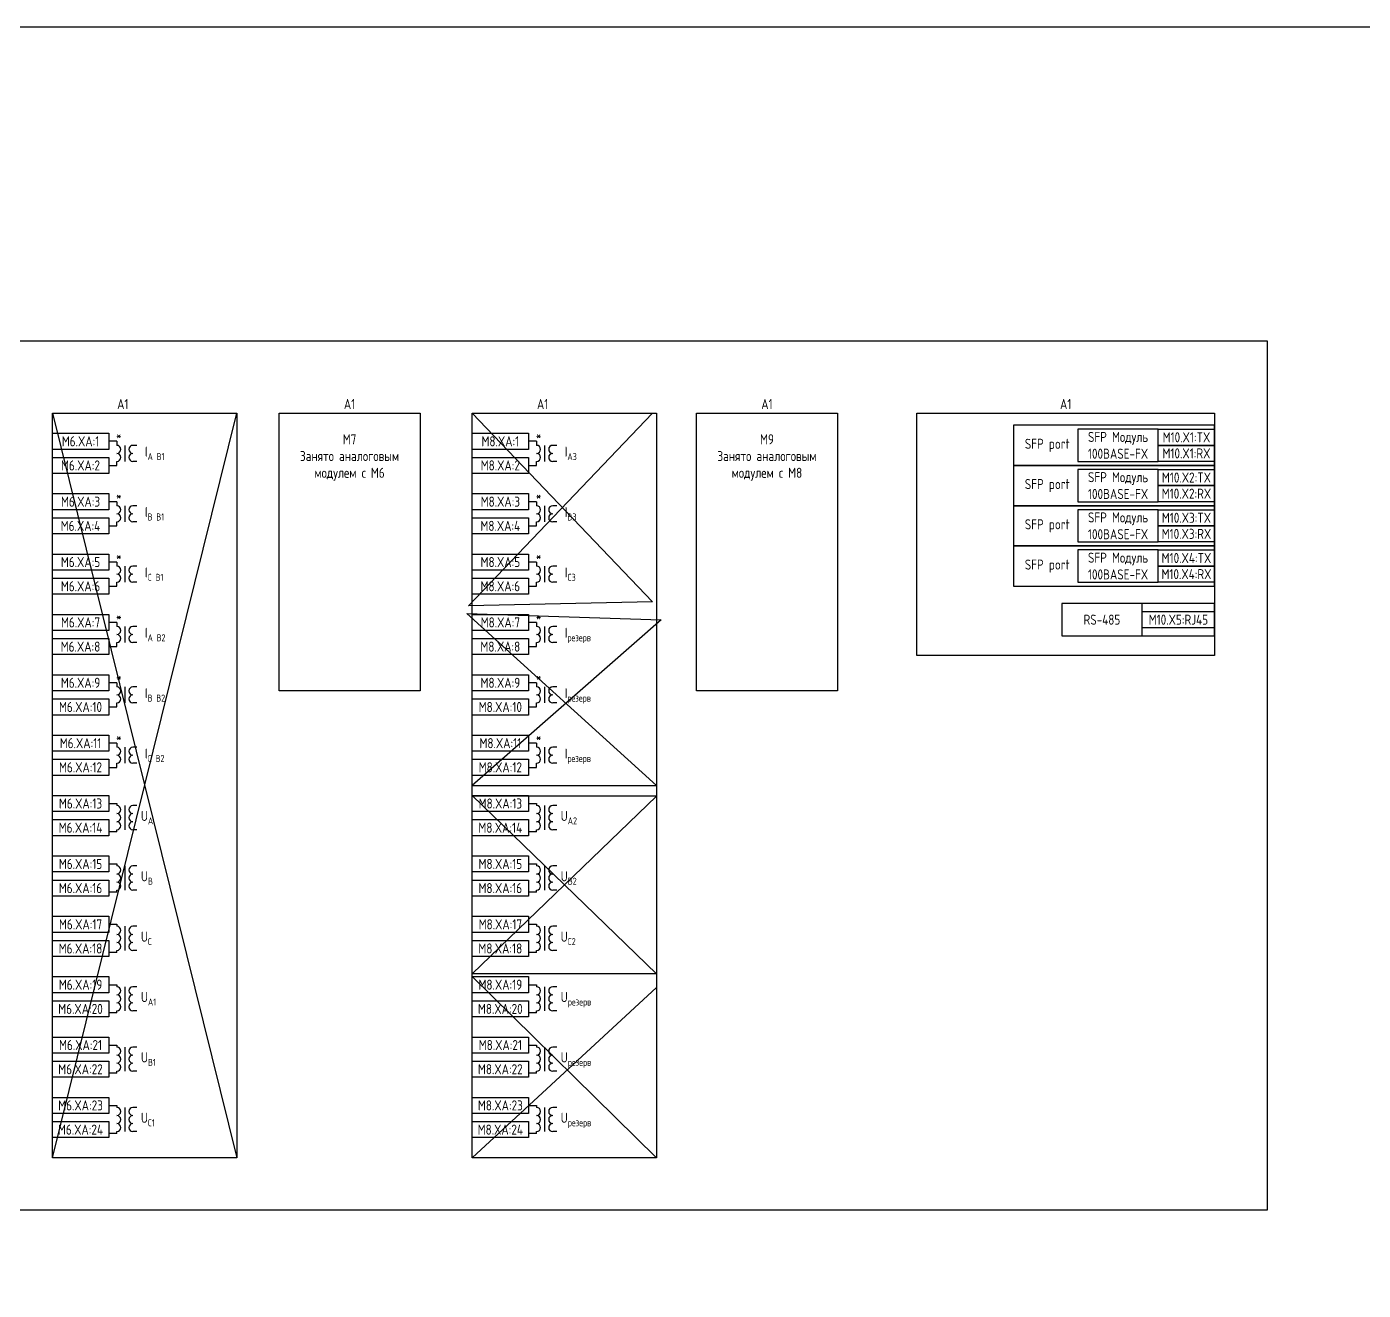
# Model space of a CAD drawing. Header units: millimetres. Extents: x -1102 to 3953, y -90 to 618.
# Drawn here: x 305.2 to 637.2, y 304.1 to 618 of the extents above; entities that cross this region are included whole.
import ezdxf

# ---------------------------------------------------------------- set-up
doc = ezdxf.new("R2010")
doc.units = ezdxf.units.MM
doc.styles.add('Gost_type_A', font='GOST_A.TTF')

msp = doc.modelspace()

# ---------------------------------------------------------------- linework, layer by layer
at = {"color": 6}
for p, q in [((311.59, 522), (357.41, 337)), ((311.59, 337), (357.41, 522)), ((414.97, 474.16), (460.65, 522)), ((415.88, 522), (460.65, 475.12)), ((460.65, 475.12), (414.97, 474.16)), ((415.88, 427), (461.7, 382.73)), ((415.88, 382.73), (461.7, 426.84)), ((461.7, 426.84), (415.88, 426.84)), ((461.7, 382.73), (415.88, 382.73)), ((357.41, 337), (311.59, 337))]:
    msp.add_line(p, q, dxfattribs=at)
for p, q in [((327.59, 515), (325.59, 515)), ((431.88, 515), (429.88, 515)), ((325.59, 509), (327.59, 509)), ((429.88, 509), (431.88, 509)), ((327.59, 500), (325.59, 500)), ((431.88, 500), (429.88, 500)), ((325.59, 494), (327.59, 494)), ((429.88, 494), (431.88, 494)), ((327.59, 485), (325.59, 485)), ((431.88, 485), (429.88, 485)), ((325.59, 479), (327.59, 479)), ((429.88, 479), (431.88, 479)), ((327.59, 470), (325.59, 470)), ((431.88, 470), (429.88, 470)), ((325.59, 464), (327.59, 464)), ((429.88, 464), (431.88, 464)), ((327.59, 455), (325.59, 455)), ((431.88, 455), (429.88, 455)), ((325.59, 449), (327.59, 449)), ((429.88, 449), (431.88, 449)), ((327.59, 440), (325.59, 440)), ((431.88, 440), (429.88, 440)), ((325.59, 434), (327.59, 434)), ((429.88, 434), (431.88, 434))]:
    msp.add_line(p, q)
at = {"ltscale": 4}
for p, q in [((327.59, 515), (327.59, 514)), ((431.88, 515), (431.88, 514)), ((327.59, 514.5), (327.59, 514)), ((329.59, 514), (329.59, 510)), ((329.59, 514), (329.59, 510)), ((332.59, 514), (331.59, 514)), ((332.59, 514), (331.59, 514)), ((431.88, 514.5), (431.88, 514)), ((433.88, 514), (433.88, 510)), ((433.88, 514), (433.88, 510)), ((436.88, 514), (435.88, 514)), ((436.88, 514), (435.88, 514)), ((327.59, 509), (327.59, 510)), ((332.59, 510), (331.59, 510)), ((332.59, 510), (331.59, 510)), ((431.88, 509), (431.88, 510)), ((436.88, 510), (435.88, 510)), ((436.88, 510), (435.88, 510)), ((327.59, 500), (327.59, 499)), ((327.59, 499.5), (327.59, 499)), ((329.59, 499), (329.59, 495)), ((329.59, 499), (329.59, 495)), ((332.59, 499), (331.59, 499)), ((332.59, 499), (331.59, 499)), ((431.88, 500), (431.88, 499)), ((431.88, 499.5), (431.88, 499)), ((433.88, 499), (433.88, 495)), ((433.88, 499), (433.88, 495)), ((436.88, 499), (435.88, 499)), ((436.88, 499), (435.88, 499)), ((327.59, 494), (327.59, 495)), ((332.59, 495), (331.59, 495)), ((332.59, 495), (331.59, 495)), ((431.88, 494), (431.88, 495)), ((436.88, 495), (435.88, 495)), ((436.88, 495), (435.88, 495)), ((327.59, 485), (327.59, 484)), ((431.88, 485), (431.88, 484)), ((327.59, 484.5), (327.59, 484)), ((329.59, 484), (329.59, 480)), ((329.59, 484), (329.59, 480)), ((332.59, 484), (331.59, 484)), ((332.59, 484), (331.59, 484)), ((431.88, 484.5), (431.88, 484)), ((433.88, 484), (433.88, 480)), ((433.88, 484), (433.88, 480)), ((436.88, 484), (435.88, 484)), ((436.88, 484), (435.88, 484)), ((327.59, 479), (327.59, 480)), ((332.59, 480), (331.59, 480)), ((332.59, 480), (331.59, 480)), ((431.88, 479), (431.88, 480)), ((436.88, 480), (435.88, 480)), ((436.88, 480), (435.88, 480)), ((327.59, 470), (327.59, 469)), ((327.59, 469.5), (327.59, 469)), ((329.59, 469), (329.59, 465)), ((329.59, 469), (329.59, 465)), ((332.59, 469), (331.59, 469)), ((332.59, 469), (331.59, 469)), ((431.88, 470), (431.88, 469)), ((431.88, 469.5), (431.88, 469)), ((433.88, 469), (433.88, 465)), ((433.88, 469), (433.88, 465)), ((436.88, 469), (435.88, 469)), ((436.88, 469), (435.88, 469)), ((327.59, 464), (327.59, 465)), ((332.59, 465), (331.59, 465)), ((332.59, 465), (331.59, 465)), ((431.88, 464), (431.88, 465)), ((436.88, 465), (435.88, 465)), ((436.88, 465), (435.88, 465)), ((327.59, 455), (327.59, 454)), ((431.88, 455), (431.88, 454)), ((327.59, 454.5), (327.59, 454)), ((329.59, 454), (329.59, 450)), ((329.59, 454), (329.59, 450)), ((332.59, 454), (331.59, 454)), ((332.59, 454), (331.59, 454)), ((431.88, 454.5), (431.88, 454)), ((433.88, 454), (433.88, 450)), ((433.88, 454), (433.88, 450)), ((436.88, 454), (435.88, 454)), ((436.88, 454), (435.88, 454)), ((327.59, 449), (327.59, 450)), ((332.59, 450), (331.59, 450)), ((332.59, 450), (331.59, 450)), ((431.88, 449), (431.88, 450)), ((436.88, 450), (435.88, 450)), ((436.88, 450), (435.88, 450)), ((327.59, 440), (327.59, 439)), ((327.59, 439.5), (327.59, 439)), ((329.59, 439), (329.59, 435)), ((329.59, 439), (329.59, 435)), ((332.59, 439), (331.59, 439)), ((332.59, 439), (331.59, 439)), ((431.88, 440), (431.88, 439)), ((431.88, 439.5), (431.88, 439)), ((433.88, 439), (433.88, 435)), ((433.88, 439), (433.88, 435)), ((436.88, 439), (435.88, 439)), ((436.88, 439), (435.88, 439)), ((327.59, 434), (327.59, 435)), ((332.59, 435), (331.59, 435)), ((332.59, 435), (331.59, 435)), ((431.88, 434), (431.88, 435)), ((436.88, 435), (435.88, 435)), ((436.88, 435), (435.88, 435)), ((325.59, 425), (327.59, 425)), ((327.59, 425), (327.59, 424.5)), ((327.59, 425), (327.59, 424.5)), ((429.88, 425), (431.88, 425)), ((431.88, 425), (431.88, 424.5)), ((431.88, 425), (431.88, 424.5)), ((329.59, 424.5), (329.59, 420.5)), ((329.59, 422.5), (329.59, 418.5)), ((332.59, 424.5), (331.59, 424.5)), ((433.88, 424.5), (433.88, 420.5)), ((433.88, 422.5), (433.88, 418.5)), ((436.88, 424.5), (435.88, 424.5)), ((327.59, 418), (327.59, 418.5)), ((332.59, 418.5), (331.59, 418.5)), ((431.88, 418), (431.88, 418.5)), ((436.88, 418.5), (435.88, 418.5)), ((327.59, 418), (325.59, 418)), ((431.88, 418), (429.88, 418)), ((325.59, 410), (327.59, 410)), ((327.59, 410), (327.59, 409.5)), ((327.59, 410), (327.59, 409.5)), ((329.59, 409.5), (329.59, 405.5)), ((332.59, 409.5), (331.59, 409.5)), ((429.88, 410), (431.88, 410)), ((431.88, 410), (431.88, 409.5)), ((431.88, 410), (431.88, 409.5)), ((433.88, 409.5), (433.88, 405.5)), ((436.88, 409.5), (435.88, 409.5)), ((329.59, 407.5), (329.59, 403.5)), ((433.88, 407.5), (433.88, 403.5)), ((327.59, 403), (325.59, 403)), ((327.59, 403), (327.59, 403.5)), ((332.59, 403.5), (331.59, 403.5)), ((431.88, 403), (429.88, 403)), ((431.88, 403), (431.88, 403.5)), ((436.88, 403.5), (435.88, 403.5)), ((325.59, 395), (327.59, 395)), ((327.59, 395), (327.59, 394.5)), ((327.59, 395), (327.59, 394.5)), ((329.59, 394.5), (329.59, 390.5)), ((329.59, 392.5), (329.59, 388.5)), ((332.59, 394.5), (331.59, 394.5)), ((429.88, 395), (431.88, 395)), ((431.88, 395), (431.88, 394.5)), ((431.88, 395), (431.88, 394.5)), ((433.88, 394.5), (433.88, 390.5)), ((433.88, 392.5), (433.88, 388.5)), ((436.88, 394.5), (435.88, 394.5)), ((327.59, 388), (327.59, 388.5)), ((332.59, 388.5), (331.59, 388.5)), ((431.88, 388), (431.88, 388.5)), ((436.88, 388.5), (435.88, 388.5)), ((327.59, 388), (325.59, 388)), ((431.88, 388), (429.88, 388)), ((325.59, 380), (327.59, 380)), ((327.59, 380), (327.59, 379.5)), ((327.59, 380), (327.59, 379.5)), ((329.59, 379.5), (329.59, 375.5)), ((332.59, 379.5), (331.59, 379.5)), ((429.88, 380), (431.88, 380)), ((431.88, 380), (431.88, 379.5)), ((431.88, 380), (431.88, 379.5)), ((433.88, 379.5), (433.88, 375.5)), ((436.88, 379.5), (435.88, 379.5)), ((329.59, 377.5), (329.59, 373.5)), ((433.88, 377.5), (433.88, 373.5)), ((327.59, 373), (325.59, 373)), ((327.59, 373), (327.59, 373.5)), ((332.59, 373.5), (331.59, 373.5)), ((431.88, 373), (429.88, 373)), ((431.88, 373), (431.88, 373.5)), ((436.88, 373.5), (435.88, 373.5)), ((325.59, 365), (327.59, 365)), ((327.59, 365), (327.59, 364.5)), ((327.59, 365), (327.59, 364.5)), ((329.59, 364.5), (329.59, 360.5)), ((329.59, 362.5), (329.59, 358.5)), ((332.59, 364.5), (331.59, 364.5)), ((429.88, 365), (431.88, 365)), ((431.88, 365), (431.88, 364.5)), ((431.88, 365), (431.88, 364.5)), ((433.88, 364.5), (433.88, 360.5)), ((433.88, 362.5), (433.88, 358.5)), ((436.88, 364.5), (435.88, 364.5)), ((327.59, 358), (325.59, 358)), ((327.59, 358), (327.59, 358.5)), ((332.59, 358.5), (331.59, 358.5)), ((431.88, 358), (429.88, 358)), ((431.88, 358), (431.88, 358.5)), ((436.88, 358.5), (435.88, 358.5)), ((325.59, 350), (327.59, 350)), ((327.59, 350), (327.59, 349.5)), ((327.59, 350), (327.59, 349.5)), ((329.59, 349.5), (329.59, 345.5)), ((332.59, 349.5), (331.59, 349.5)), ((429.88, 350), (431.88, 350)), ((431.88, 350), (431.88, 349.5)), ((431.88, 350), (431.88, 349.5)), ((433.88, 349.5), (433.88, 345.5)), ((436.88, 349.5), (435.88, 349.5)), ((329.59, 347.5), (329.59, 343.5)), ((433.88, 347.5), (433.88, 343.5)), ((327.59, 343), (325.59, 343)), ((327.59, 343), (327.59, 343.5)), ((332.59, 343.5), (331.59, 343.5)), ((431.88, 343), (429.88, 343)), ((431.88, 343), (431.88, 343.5)), ((436.88, 343.5), (435.88, 343.5))]:
    msp.add_line(p, q, dxfattribs=at)
at = {"color": 3}
for p, q in [((461.7, 429.5), (414.56, 472.26)), ((414.56, 472.26), (462.84, 470.62)), ((462.84, 470.62), (415.88, 429.5)), ((415.88, 429.5), (461.7, 429.5)), ((415.88, 382), (461.7, 337)), ((415.88, 337), (461.7, 379.33)), ((461.7, 337), (415.88, 337))]:
    msp.add_line(p, q, dxfattribs=at)
for points in [[(-1102, 618), (3953, 618), (3953, -90), (-1102, -90)], [(0, 540), (613.38, 540), (613.38, 324), (0, 324)], [(311.59, 522), (357.41, 522), (357.41, 337), (311.59, 337)], [(367.92, 522), (402.92, 522), (402.92, 453), (367.92, 453)], [(415.88, 522), (461.7, 522), (461.7, 337), (415.88, 337)], [(471.61, 522), (506.61, 522), (506.61, 453), (471.61, 453)], [(526.32, 522), (600.32, 522), (600.32, 461.82), (526.32, 461.82)], [(600.32, 519), (550.32, 519), (550.32, 509), (600.32, 509)], [(586.32, 518), (600.32, 518), (600.32, 514), (586.32, 514)], [(311.59, 517), (325.59, 517), (325.59, 513), (311.59, 513)], [(415.88, 517), (429.88, 517), (429.88, 513), (415.88, 513)], [(586.32, 514), (600.32, 514), (600.32, 510), (586.32, 510)], [(311.59, 511), (325.59, 511), (325.59, 507), (311.59, 507)], [(415.88, 511), (429.88, 511), (429.88, 507), (415.88, 507)], [(600.32, 509), (550.32, 509), (550.32, 499), (600.32, 499)], [(586.32, 508), (600.32, 508), (600.32, 504), (586.32, 504)], [(311.59, 502), (325.59, 502), (325.59, 498), (311.59, 498)], [(415.88, 502), (429.88, 502), (429.88, 498), (415.88, 498)], [(586.32, 504), (600.32, 504), (600.32, 500), (586.32, 500)], [(600.32, 499), (550.32, 499), (550.32, 489), (600.32, 489)], [(311.59, 496), (325.59, 496), (325.59, 492), (311.59, 492)], [(415.88, 496), (429.88, 496), (429.88, 492), (415.88, 492)], [(586.32, 498), (600.32, 498), (600.32, 494), (586.32, 494)], [(586.32, 494), (600.32, 494), (600.32, 490), (586.32, 490)], [(600.32, 489), (550.32, 489), (550.32, 479), (600.32, 479)], [(311.59, 487), (325.59, 487), (325.59, 483), (311.59, 483)], [(415.88, 487), (429.88, 487), (429.88, 483), (415.88, 483)], [(586.32, 488), (600.32, 488), (600.32, 484), (586.32, 484)], [(586.32, 484), (600.32, 484), (600.32, 480), (586.32, 480)], [(311.59, 481), (325.59, 481), (325.59, 477), (311.59, 477)], [(415.88, 481), (429.88, 481), (429.88, 477), (415.88, 477)], [(311.59, 472), (325.59, 472), (325.59, 468), (311.59, 468)], [(415.88, 472), (429.88, 472), (429.88, 468), (415.88, 468)], [(582.32, 472.69), (600.32, 472.69), (600.32, 468.69), (582.32, 468.69)], [(311.59, 466), (325.59, 466), (325.59, 462), (311.59, 462)], [(415.88, 466), (429.88, 466), (429.88, 462), (415.88, 462)], [(311.59, 457), (325.59, 457), (325.59, 453), (311.59, 453)], [(415.88, 457), (429.88, 457), (429.88, 453), (415.88, 453)], [(311.59, 451), (325.59, 451), (325.59, 447), (311.59, 447)], [(415.88, 451), (429.88, 451), (429.88, 447), (415.88, 447)], [(311.59, 442), (325.59, 442), (325.59, 438), (311.59, 438)], [(415.88, 442), (429.88, 442), (429.88, 438), (415.88, 438)], [(311.59, 436), (325.59, 436), (325.59, 432), (311.59, 432)], [(415.88, 436), (429.88, 436), (429.88, 432), (415.88, 432)], [(311.59, 427), (325.59, 427), (325.59, 423), (311.59, 423)], [(415.88, 427), (429.88, 427), (429.88, 423), (415.88, 423)], [(311.59, 421), (325.59, 421), (325.59, 417), (311.59, 417)], [(415.88, 421), (429.88, 421), (429.88, 417), (415.88, 417)], [(311.59, 412), (325.59, 412), (325.59, 408), (311.59, 408)], [(415.88, 412), (429.88, 412), (429.88, 408), (415.88, 408)], [(311.59, 406), (325.59, 406), (325.59, 402), (311.59, 402)], [(415.88, 406), (429.88, 406), (429.88, 402), (415.88, 402)], [(311.59, 397), (325.59, 397), (325.59, 393), (311.59, 393)], [(415.88, 397), (429.88, 397), (429.88, 393), (415.88, 393)], [(311.59, 391), (325.59, 391), (325.59, 387), (311.59, 387)], [(415.88, 391), (429.88, 391), (429.88, 387), (415.88, 387)], [(311.59, 382), (325.59, 382), (325.59, 378), (311.59, 378)], [(415.88, 382), (429.88, 382), (429.88, 378), (415.88, 378)], [(311.59, 376), (325.59, 376), (325.59, 372), (311.59, 372)], [(415.88, 376), (429.88, 376), (429.88, 372), (415.88, 372)], [(311.59, 367), (325.59, 367), (325.59, 363), (311.59, 363)], [(415.88, 367), (429.88, 367), (429.88, 363), (415.88, 363)], [(311.59, 361), (325.59, 361), (325.59, 357), (311.59, 357)], [(415.88, 361), (429.88, 361), (429.88, 357), (415.88, 357)], [(311.59, 352), (325.59, 352), (325.59, 348), (311.59, 348)], [(415.88, 352), (429.88, 352), (429.88, 348), (415.88, 348)], [(311.59, 346), (325.59, 346), (325.59, 342), (311.59, 342)], [(415.88, 346), (429.88, 346), (429.88, 342), (415.88, 342)]]:
    msp.add_lwpolyline(points, close=True)
at = {"linetype": 'Continuous', "lineweight": 25, "ltscale": 4}
for points in [[(566.32, 510), (586.32, 510), (586.32, 518), (566.32, 518)], [(566.32, 500), (586.32, 500), (586.32, 508), (566.32, 508)], [(566.32, 490), (586.32, 490), (586.32, 498), (566.32, 498)], [(566.32, 480), (586.32, 480), (586.32, 488), (566.32, 488)]]:
    msp.add_lwpolyline(points, close=True, dxfattribs=at)
at = {"ltscale": 4}
for points in [[(562.32, 466.69), (600.32, 466.69), (600.32, 474.69), (562.32, 474.69)], [(562.32, 466.69), (582.32, 466.69), (582.32, 474.69), (562.32, 474.69)]]:
    msp.add_lwpolyline(points, close=True, dxfattribs=at)
for centre, start, end in [((327.59, 513), 270, 90), ((327.59, 513), 270, 90), ((327.59, 511), 270, 90), ((327.59, 511), 270, 90), ((331.59, 513), 90, 270), ((331.59, 513), 90, 270), ((331.59, 511), 90, 270), ((331.59, 511), 90, 270), ((431.88, 513), 270, 90), ((431.88, 513), 270, 90), ((431.88, 511), 270, 90), ((431.88, 511), 270, 90), ((435.88, 513), 90, 270), ((435.88, 513), 90, 270), ((435.88, 511), 90, 270), ((435.88, 511), 90, 270), ((327.59, 498), 270, 90), ((327.59, 498), 270, 90), ((331.59, 498), 90, 270), ((331.59, 498), 90, 270), ((431.88, 498), 270, 90), ((431.88, 498), 270, 90), ((435.88, 498), 90, 270), ((435.88, 498), 90, 270), ((327.59, 496), 270, 90), ((327.59, 496), 270, 90), ((331.59, 496), 90, 270), ((331.59, 496), 90, 270), ((431.88, 496), 270, 90), ((431.88, 496), 270, 90), ((435.88, 496), 90, 270), ((435.88, 496), 90, 270), ((327.59, 483), 270, 90), ((327.59, 483), 270, 90), ((327.59, 481), 270, 90), ((327.59, 481), 270, 90), ((331.59, 483), 90, 270), ((331.59, 483), 90, 270), ((331.59, 481), 90, 270), ((331.59, 481), 90, 270), ((431.88, 483), 270, 90), ((431.88, 483), 270, 90), ((431.88, 481), 270, 90), ((431.88, 481), 270, 90), ((435.88, 483), 90, 270), ((435.88, 483), 90, 270), ((435.88, 481), 90, 270), ((435.88, 481), 90, 270), ((327.59, 468), 270, 90), ((327.59, 468), 270, 90), ((331.59, 468), 90, 270), ((331.59, 468), 90, 270), ((431.88, 468), 270, 90), ((431.88, 468), 270, 90), ((435.88, 468), 90, 270), ((435.88, 468), 90, 270), ((327.59, 466), 270, 90), ((327.59, 466), 270, 90), ((331.59, 466), 90, 270), ((331.59, 466), 90, 270), ((431.88, 466), 270, 90), ((431.88, 466), 270, 90), ((435.88, 466), 90, 270), ((435.88, 466), 90, 270), ((327.59, 453), 270, 90), ((327.59, 453), 270, 90), ((327.59, 451), 270, 90), ((327.59, 451), 270, 90), ((331.59, 453), 90, 270), ((331.59, 453), 90, 270), ((331.59, 451), 90, 270), ((331.59, 451), 90, 270), ((431.88, 453), 270, 90), ((431.88, 453), 270, 90), ((431.88, 451), 270, 90), ((431.88, 451), 270, 90), ((435.88, 453), 90, 270), ((435.88, 453), 90, 270), ((435.88, 451), 90, 270), ((435.88, 451), 90, 270), ((327.59, 438), 270, 90), ((327.59, 438), 270, 90), ((331.59, 438), 90, 270), ((331.59, 438), 90, 270), ((431.88, 438), 270, 90), ((431.88, 438), 270, 90), ((435.88, 438), 90, 270), ((435.88, 438), 90, 270), ((327.59, 436), 270, 90), ((327.59, 436), 270, 90), ((331.59, 436), 90, 270), ((331.59, 436), 90, 270), ((431.88, 436), 270, 90), ((431.88, 436), 270, 90), ((435.88, 436), 90, 270), ((435.88, 436), 90, 270), ((327.59, 423.5), 270, 90), ((327.59, 421.5), 270, 90), ((331.59, 423.5), 90, 270), ((331.59, 423.5), 90, 270), ((331.59, 421.5), 90, 270), ((331.59, 421.5), 90, 270), ((431.88, 423.5), 270, 90), ((431.88, 421.5), 270, 90), ((435.88, 423.5), 90, 270), ((435.88, 423.5), 90, 270), ((435.88, 421.5), 90, 270), ((435.88, 421.5), 90, 270), ((327.59, 419.5), 270, 90), ((331.59, 419.5), 90, 270), ((431.88, 419.5), 270, 90), ((435.88, 419.5), 90, 270), ((327.59, 408.5), 270, 90), ((331.59, 408.5), 90, 270), ((331.59, 408.5), 90, 270), ((431.88, 408.5), 270, 90), ((435.88, 408.5), 90, 270), ((435.88, 408.5), 90, 270), ((327.59, 406.5), 270, 90), ((327.59, 404.5), 270, 90), ((331.59, 406.5), 90, 270), ((331.59, 406.5), 90, 270), ((331.59, 404.5), 90, 270), ((431.88, 406.5), 270, 90), ((431.88, 404.5), 270, 90), ((435.88, 406.5), 90, 270), ((435.88, 406.5), 90, 270), ((435.88, 404.5), 90, 270), ((327.59, 393.5), 270, 90), ((327.59, 391.5), 270, 90), ((331.59, 393.5), 90, 270), ((331.59, 393.5), 90, 270), ((331.59, 391.5), 90, 270), ((331.59, 391.5), 90, 270), ((431.88, 393.5), 270, 90), ((431.88, 391.5), 270, 90), ((435.88, 393.5), 90, 270), ((435.88, 393.5), 90, 270), ((435.88, 391.5), 90, 270), ((435.88, 391.5), 90, 270), ((327.59, 389.5), 270, 90), ((331.59, 389.5), 90, 270), ((431.88, 389.5), 270, 90), ((435.88, 389.5), 90, 270), ((327.59, 378.5), 270, 90), ((331.59, 378.5), 90, 270), ((331.59, 378.5), 90, 270), ((431.88, 378.5), 270, 90), ((435.88, 378.5), 90, 270), ((435.88, 378.5), 90, 270), ((327.59, 376.5), 270, 90), ((327.59, 374.5), 270, 90), ((331.59, 376.5), 90, 270), ((331.59, 376.5), 90, 270), ((331.59, 374.5), 90, 270), ((431.88, 376.5), 270, 90), ((431.88, 374.5), 270, 90), ((435.88, 376.5), 90, 270), ((435.88, 376.5), 90, 270), ((435.88, 374.5), 90, 270), ((327.59, 363.5), 270, 90), ((327.59, 361.5), 270, 90), ((331.59, 363.5), 90, 270), ((331.59, 363.5), 90, 270), ((331.59, 361.5), 90, 270), ((331.59, 361.5), 90, 270), ((431.88, 363.5), 270, 90), ((431.88, 361.5), 270, 90), ((435.88, 363.5), 90, 270), ((435.88, 363.5), 90, 270), ((435.88, 361.5), 90, 270), ((435.88, 361.5), 90, 270), ((327.59, 359.5), 270, 90), ((331.59, 359.5), 90, 270), ((431.88, 359.5), 270, 90), ((435.88, 359.5), 90, 270), ((327.59, 348.5), 270, 90), ((331.59, 348.5), 90, 270), ((331.59, 348.5), 90, 270), ((431.88, 348.5), 270, 90), ((435.88, 348.5), 90, 270), ((435.88, 348.5), 90, 270), ((327.59, 346.5), 270, 90), ((327.59, 344.5), 270, 90), ((331.59, 346.5), 90, 270), ((331.59, 346.5), 90, 270), ((331.59, 344.5), 90, 270), ((431.88, 346.5), 270, 90), ((431.88, 344.5), 270, 90), ((435.88, 346.5), 90, 270), ((435.88, 346.5), 90, 270), ((435.88, 344.5), 90, 270)]:
    msp.add_arc(centre, 1, start, end, dxfattribs=at)

# ---------------------------------------------------------------- texts
at = {"char_height": 2.5, "attachment_point": 8, "line_spacing_factor": 0.9, "style": 'Gost_type_A'}
for insert, width in [((329.09, 523), 35), ((385.42, 523), 35), ((433.38, 523), 35), ((489.11, 523), 35), ((563.32, 523), 74.0002)]:
    msp.add_mtext('A1', dxfattribs=dict(at, insert=insert, width=width))
at = {"char_height": 2.5, "style": 'Gost_type_A'}
for s, insert, width, attachment_point in [('M6.XA:1', (318.59, 515), 14, 5), ('*', (328.09, 516.5), 3, 5), ('M7\\PЗанято аналоговым модулем с М6', (385.42, 511), 35, 5), ('M8.XA:1', (422.88, 515), 14, 5), ('*', (432.38, 516.5), 3, 5), ('M9\\PЗанято аналоговым модулем с М8', (489.11, 511), 35, 5), ('SFP port', (564.32, 514), 20, 6), ('SFP Mодуль 100BASE-FX', (576.32, 514), 19.9998, 5), ('M10.X1:TX', (593.32, 516), 14, 5), ('\\A1;I{\\H0.7x;\\S^ A В1;}', (334.59, 512), 8, 4), ('\\A1;I{\\H0.7x;\\S^ A3;}', (438.88, 512), 8, 4), ('M10.X1:RX', (593.32, 512), 14, 5), ('M6.XA:2', (318.58, 509), 14.018, 5), ('M8.XA:2', (422.87, 509), 14.018, 5), ('SFP port', (564.32, 504), 20, 6), ('SFP Mодуль 100BASE-FX', (576.32, 504), 19.9998, 5), ('M10.X2:TX', (593.32, 506), 14, 5), ('*', (328.09, 501.5), 3, 5), ('*', (432.38, 501.5), 3, 5), ('M10.X2:RX', (593.32, 502), 14, 5), ('M6.XA:3', (318.59, 500), 14, 5), ('\\A1;I{\\H0.7x;\\S^ В В1;}', (334.59, 497), 8, 4), ('M8.XA:3', (422.88, 500), 14, 5), ('\\A1;I{\\H0.7x;\\S^ B3;}', (438.88, 497), 8, 4), ('M6.XA:4', (318.58, 493.99), 14.018, 5), ('M8.XA:4', (422.87, 493.99), 14.018, 5), ('SFP port', (564.32, 494), 20, 6), ('SFP Mодуль 100BASE-FX', (576.32, 494), 19.9998, 5), ('M10.X3:TX', (593.32, 496), 14, 5), ('M10.X3:RX', (593.32, 492), 14, 5), ('M6.XA:5', (318.59, 485), 14, 5), ('*', (328.09, 486.5), 3, 5), ('M8.XA:5', (422.88, 485), 14, 5), ('*', (432.38, 486.5), 3, 5), ('SFP port', (564.32, 484), 20, 6), ('SFP Mодуль 100BASE-FX', (576.32, 484), 19.9998, 5), ('M10.X4:TX', (593.32, 486), 14, 5), ('\\A1;I{\\H0.7x;\\S^ C В1;}', (334.59, 482), 8, 4), ('\\A1;I{\\H0.7x;\\S^ C3;}', (438.88, 482), 8, 4), ('M10.X4:RX', (593.32, 482), 14, 5), ('M6.XA:6', (318.58, 478.99), 14.018, 5), ('M8.XA:6', (422.87, 478.99), 14.018, 5), ('*', (328.09, 471.5), 3, 5), ('*', (432.38, 471.5), 3, 5), ('RS-485', (572.32, 470.69), 19.9998, 5), ('M10.X5:RJ45', (591.32, 470.69), 18.0002, 5), ('M6.XA:7', (318.59, 470), 14, 5), ('\\A1;I{\\H0.7x;\\S^ A В2;}', (334.59, 467), 8, 4), ('M8.XA:7', (422.88, 470), 14, 5), ('\\A1;I{\\H0.7x;\\S^ резерв;}', (438.88, 467), 8, 4), ('M6.XA:8', (318.58, 463.99), 14.018, 5), ('M8.XA:8', (422.87, 463.99), 14.018, 5), ('M6.XA:9', (318.59, 455), 14, 5), ('*', (328.09, 456.5), 3, 5), ('M8.XA:9', (422.88, 455), 14, 5), ('*', (432.38, 456.5), 3, 5), ('\\A1;I{\\H0.7x;\\S^ В В2;}', (334.59, 452), 8, 4), ('\\A1;I{\\H0.7x;\\S^ резерв;}', (438.88, 452), 8, 4), ('M6.XA:10', (318.58, 448.99), 14.018, 5), ('M8.XA:10', (422.87, 448.99), 14.018, 5), ('*', (328.09, 441.5), 3, 5), ('*', (432.38, 441.5), 3, 5), ('M6.XA:11', (318.59, 440), 14, 5), ('\\A1;I{\\H0.7x;\\S^ C В2;}', (334.59, 437), 8, 4), ('M8.XA:11', (422.88, 440), 14, 5), ('\\A1;I{\\H0.7x;\\S^ резерв;}', (438.88, 437), 8, 4), ('M6.XA:12', (318.58, 434), 14.018, 5), ('M8.XA:12', (422.87, 434), 14.018, 5), ('M6.XA:13', (318.59, 425.01), 14, 5), ('M8.XA:13', (422.88, 425.01), 14, 5), ('\\A1;U{\\H0.7x;\\S^ А;}', (333.59, 421.5), 12, 4), ('\\A1;U{\\H0.7x;\\S^ А2;}', (437.88, 421.5), 12, 4), ('M6.XA:14', (318.58, 419), 14.018, 5), ('M8.XA:14', (422.87, 419), 14.018, 5), ('M6.XA:15', (318.59, 410), 14, 5), ('M8.XA:15', (422.88, 410), 14, 5), ('M6.XA:16', (318.58, 403.99), 14.018, 5), ('\\A1;U{\\H0.7x;\\S^ В;}', (333.59, 406.5), 12, 4), ('M8.XA:16', (422.87, 403.99), 14.018, 5), ('\\A1;U{\\H0.7x;\\S^ В2;}', (437.88, 406.5), 12, 4), ('M6.XA:17', (318.59, 395), 14, 5), ('M8.XA:17', (422.88, 395), 14, 5), ('\\A1;U{\\H0.7x;\\S^ С;}', (333.59, 391.5), 12, 4), ('\\A1;U{\\H0.7x;\\S^ С2;}', (437.88, 391.5), 12, 4), ('M6.XA:18', (318.58, 388.99), 14.018, 5), ('M8.XA:18', (422.87, 388.99), 14.018, 5), ('M6.XA:19', (318.59, 380), 14, 5), ('M8.XA:19', (422.88, 380), 14, 5), ('M6.XA:20', (318.58, 373.99), 14.018, 5), ('\\A1;U{\\H0.7x;\\S^ А1;}', (333.59, 376.5), 12, 4), ('M8.XA:20', (422.87, 373.99), 14.018, 5), ('\\A1;U{\\H0.7x;\\S^ резерв;}', (437.88, 376.5), 12, 4), ('M6.XA:21', (318.59, 365), 14, 5), ('M8.XA:21', (422.88, 365), 14, 5), ('\\A1;U{\\H0.7x;\\S^ В1;}', (333.59, 361.5), 12, 4), ('\\A1;U{\\H0.7x;\\S^ резерв;}', (437.88, 361.5), 12, 4), ('M6.XA:22', (318.58, 359), 14.018, 5), ('M8.XA:22', (422.87, 359), 14.018, 5), ('M6.XA:23', (318.59, 350), 14, 5), ('M8.XA:23', (422.88, 350), 14, 5), ('\\A1;U{\\H0.7x;\\S^ С1;}', (333.59, 346.5), 12, 4), ('\\A1;U{\\H0.7x;\\S^ резерв;}', (437.88, 346.5), 12, 4), ('M6.XA:24', (318.58, 343.99), 14.018, 5), ('M8.XA:24', (422.87, 343.99), 14.018, 5)]:
    msp.add_mtext(s, dxfattribs=dict(at, insert=insert, width=width, attachment_point=attachment_point))

doc.saveas('drawing.dxf')
